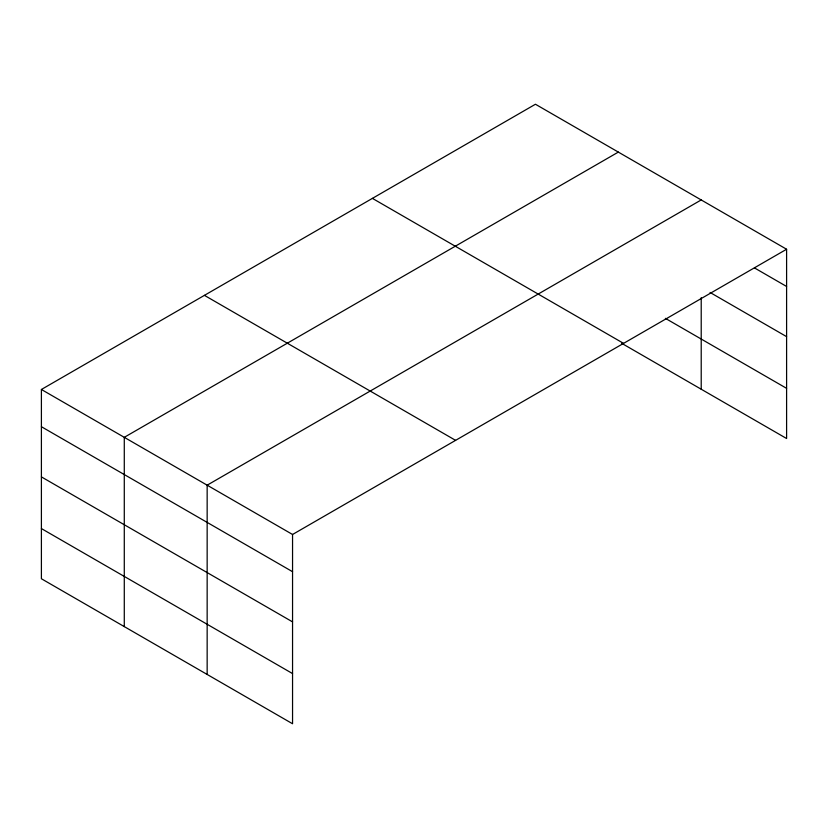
<?xml version="1.0" encoding="UTF-8"?>
<svg xmlns="http://www.w3.org/2000/svg" width="828" height="828" viewBox="0 0 828 828"><rect width="100%" height="100%" fill="white"/><g stroke="black" fill="none" stroke-linecap="round" stroke-linejoin="round"><path stroke-width="1.24" d="M786.6 249.249L535.447 104.245L41.4 389.481L41.4 578.751L292.553 723.755L292.553 534.484L786.6 249.249L786.6 438.519L621.693 343.309M618.33 152.093L124.283 437.329L124.283 626.599M701.212 199.941L207.155 485.187L207.155 674.458M754.443 267.899L786.6 286.467M710.082 292.47L786.6 336.644M665.37 318.345L786.6 388.342M372.414 198.378L623.567 343.372M204.433 295.358L455.586 440.351M41.4 389.481L292.553 534.484M41.4 426.71L292.553 571.703M41.4 476.887L292.553 621.88M41.4 528.574L292.553 673.578M701.212 297.687L701.212 389.212"/></g></svg>
